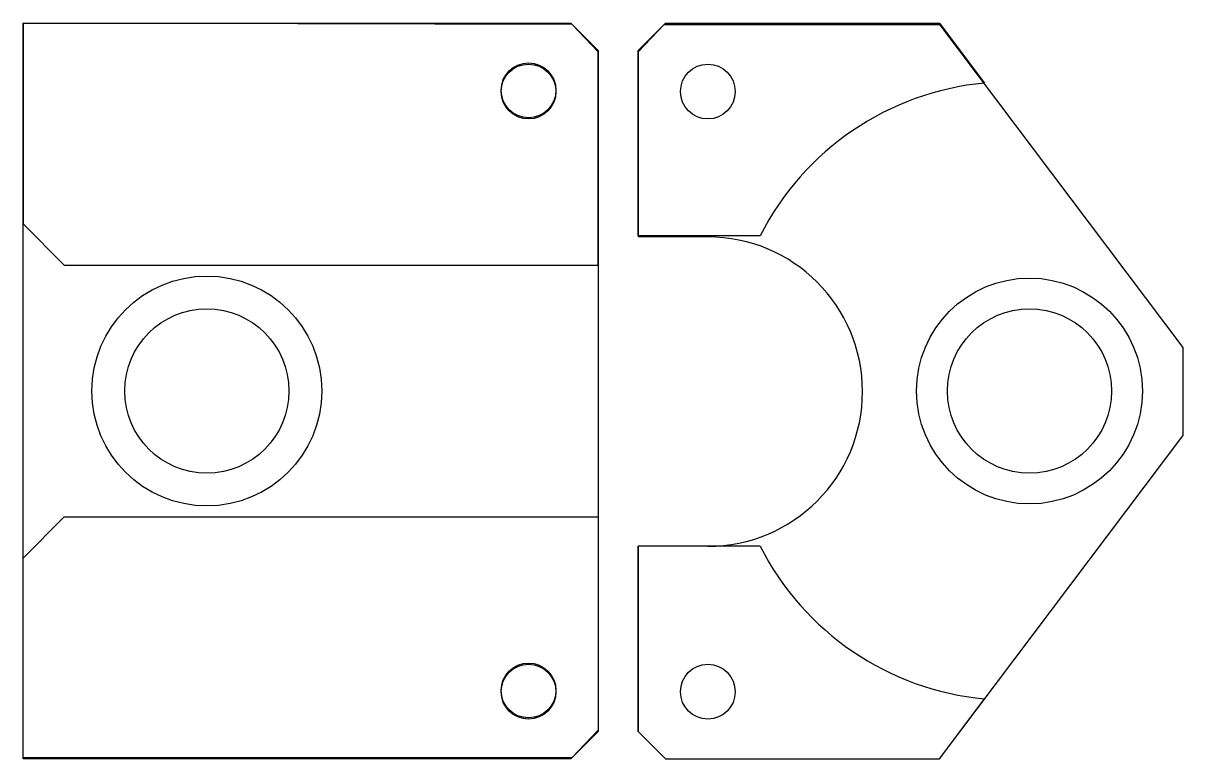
# Model space of a CAD drawing. Header units: inches. Extents: x -10.9 to 73.9, y 11.9 to 65.6.
import ezdxf

# ---------------------------------------------------------------- set-up
doc = ezdxf.new("R2010")
doc.units = ezdxf.units.IN
doc.header["$MEASUREMENT"] = 0
doc.layers.get('0').update_dxf_attribs({"linetype": 'CONTINUOUS'})
for name, color, linetype in [('1', 7, 'CONTINUOUS'), ('2', 7, 'CONTINUOUS'), ('t_0', 7, 'CONTINUOUS'), ('t_1', 7, 'CONTINUOUS'), ('t_2', 7, 'CONTINUOUS')]:
    doc.layers.add(name, color=color, linetype=linetype)

msp = doc.modelspace()

# ---------------------------------------------------------------- linework, layer by layer
for p, q in [((35.969, 65.503), (34.072, 63.515)), ((35.969, 65.503), (56.086, 65.503)), ((56.086, 65.503), (73.861, 41.925)), ((34.072, 63.515), (34.072, 49.992)), ((39.16, 49.992), (34.072, 49.992)), ((73.86, 41.926), (73.861, 35.459)), ((56.077, 11.869), (73.861, 35.459)), ((34.072, 13.869), (34.072, 27.392)), ((39.16, 27.392), (34.072, 27.392)), ((36.072, 11.869), (34.072, 13.869)), ((36.072, 11.869), (56.077, 11.869))]:
    msp.add_line(p, q)
for centre, radius in [((39.16, 60.612), 2), ((62.66, 38.737), 6), ((39.16, 16.772), 2)]:
    msp.add_circle(centre, radius)
msp.add_arc((39.16, 38.692), 11.3, 270, 90)
at = {"layer": '1'}
for p, q in [((35.969, 65.503), (34.072, 63.515)), ((35.969, 65.503), (56.086, 65.503)), ((56.086, 65.503), (73.861, 41.925)), ((34.072, 63.515), (34.072, 49.992)), ((39.16, 49.992), (34.072, 49.992)), ((73.86, 41.926), (73.861, 35.459)), ((56.077, 11.869), (73.861, 35.459)), ((34.072, 13.869), (34.072, 27.392)), ((39.16, 27.392), (34.072, 27.392)), ((36.072, 11.869), (34.072, 13.869)), ((36.072, 11.869), (56.077, 11.869))]:
    msp.add_line(p, q, dxfattribs=at)
for centre, radius in [((39.16, 60.612), 2), ((62.66, 38.737), 8.25), ((39.16, 16.772), 2)]:
    msp.add_circle(centre, radius, dxfattribs=at)
msp.add_arc((39.16, 38.692), 11.3, 270, 90, dxfattribs=at)
at = {"layer": '2'}
for p, q in [((34.072, 63.606), (36.072, 65.606)), ((36.072, 65.606), (56.077, 65.606)), ((56.077, 65.606), (59.375, 61.231)), ((34.072, 50.083), (34.072, 63.606)), ((42.989, 50.083), (34.072, 50.083)), ((42.989, 27.392), (34.072, 27.392)), ((34.072, 27.392), (34.072, 13.869)), ((56.077, 11.869), (59.375, 16.244)), ((34.072, 13.869), (36.072, 11.869)), ((36.072, 11.869), (56.077, 11.869))]:
    msp.add_line(p, q, dxfattribs=at)
for centre in [(39.16, 60.612), (39.16, 16.772)]:
    msp.add_circle(centre, 2, dxfattribs=at)
for centre, radius, start, end in [((61.293, 40.795), 20.526, 95.36295, 153.09564), ((61.309, 36.704), 20.552, 206.94304, 264.59838)]:
    msp.add_arc(centre, radius, start, end, dxfattribs=at)
at = {"layer": 't_0'}
for p, q in [((-10.856, 65.606), (29.149, 65.606)), ((-10.856, 11.972), (-10.856, 65.606)), ((29.149, 65.606), (31.149, 63.606)), ((31.149, 63.606), (31.149, 13.96)), ((29.252, 11.972), (31.149, 13.96)), ((-10.856, 11.972), (29.252, 11.972))]:
    msp.add_line(p, q, dxfattribs=at)
for centre, radius in [((26.061, 60.703), 2), ((2.561, 38.737), 6), ((26.061, 16.863), 2)]:
    msp.add_circle(centre, radius, dxfattribs=at)
at = {"layer": 't_1'}
for p, q in [((-10.856, 65.606), (29.149, 65.606)), ((-10.856, 11.972), (-10.856, 65.606)), ((29.149, 65.606), (31.149, 63.606)), ((31.149, 63.606), (31.149, 13.96)), ((29.252, 11.972), (31.149, 13.96)), ((-10.856, 11.972), (29.252, 11.972))]:
    msp.add_line(p, q, dxfattribs=at)
for centre, radius in [((26.061, 60.703), 2), ((2.561, 38.737), 8.4), ((26.061, 16.863), 2)]:
    msp.add_circle(centre, radius, dxfattribs=at)
at = {"layer": 't_2'}
for p, q in [((-10.856, 65.606), (-10.856, 50.937)), ((29.252, 65.503), (-10.856, 65.606)), ((31.149, 63.515), (29.252, 65.503)), ((31.149, 47.937), (31.149, 63.515)), ((-7.856, 47.937), (-10.856, 50.937)), ((-7.856, 47.937), (31.149, 47.937)), ((-7.856, 29.537), (-10.856, 26.537)), ((-7.856, 29.537), (31.149, 29.537)), ((31.149, 29.537), (31.149, 13.869)), ((-10.856, 11.869), (-10.856, 26.537)), ((31.149, 13.869), (29.149, 11.869)), ((29.149, 11.869), (-10.856, 11.869))]:
    msp.add_line(p, q, dxfattribs=at)
for centre in [(26.061, 60.612), (26.061, 16.772)]:
    msp.add_circle(centre, 2, dxfattribs=at)

doc.saveas('drawing.dxf')
